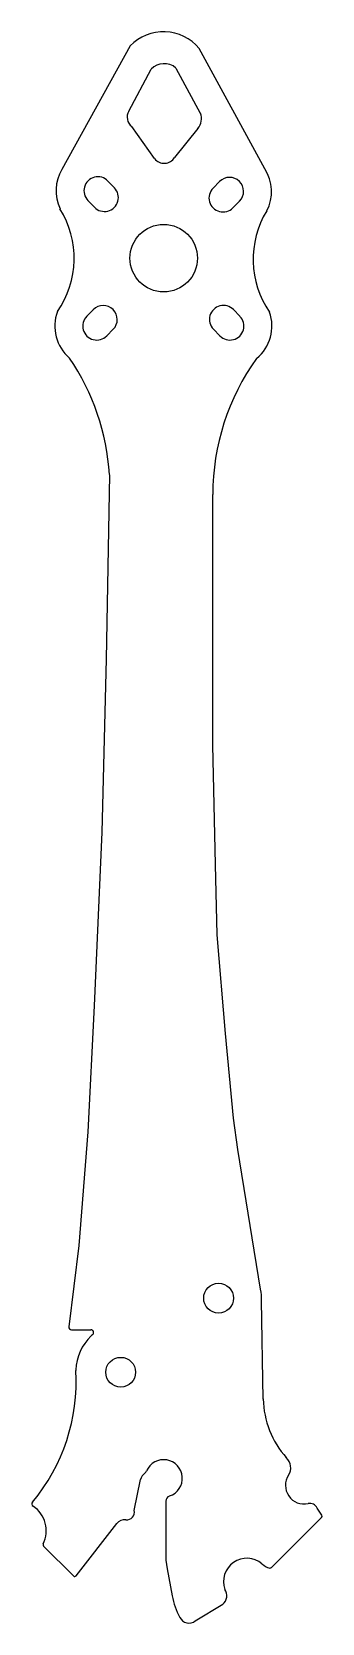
# Model space of a CAD drawing. Header units: millimetres. Extents: x -14 to 17, y -146 to 24.
import ezdxf

# ---------------------------------------------------------------- set-up
doc = ezdxf.new("R2010")
doc.units = ezdxf.units.MM

msp = doc.modelspace()

# ---------------------------------------------------------------- linework, layer by layer
for p, q in [((-3.59, 22.79), (-10.93, 9.51)), ((10.86, 9.59), (3.81, 22.5)), ((-3.74, 15.78), (-1.35, 20.27)), ((1.31, 20.4), (3.93, 15.57)), ((-0.97, 10.68), (-3.42, 14.12)), ((3.67, 13.93), (1.16, 10.81)), ((-5.98, 8.28), (-5.28, 7.56)), ((5.3, 7.51), (6, 8.22)), ((-7.43, 5.47), (-8.13, 6.18)), ((8.13, 6.12), (7.43, 5.41)), ((-8.25, -6.24), (-7.55, -5.53)), ((7.48, -5.52), (8.18, -6.24)), ((-5.41, -7.63), (-6.11, -8.34)), ((6.03, -8.33), (5.34, -7.62)), ((-5.81, -23.24), (-6.18, -43.02)), ((5.26, -52.27), (5.26, -25.36)), ((-6.18, -43.02), (-6.62, -61.61)), ((5.56, -65.05), (5.26, -52.27)), ((-6.62, -61.61), (-7.47, -80.23)), ((5.73, -72.62), (5.56, -65.05)), ((6.62, -83.2), (5.73, -72.62)), ((-7.47, -80.23), (-8.12, -93.74)), ((7.47, -92.27), (6.62, -83.2)), ((-8.12, -93.74), (-9.1, -105.96)), ((7.97, -95.66), (7.47, -92.27)), ((10.39, -110.64), (7.97, -95.66)), ((-9.1, -105.96), (-10.16, -114.66)), ((10.68, -122.42), (10.5, -111.84)), ((-9.87, -115), (-7.82, -115)), ((-7.63, -115.54), (-7.74, -115.62)), ((-3.15, -134.37), (-2.49, -131.06)), ((0.22, -133.4), (0.22, -139.72)), ((16.96, -134.88), (16.45, -134.14)), ((-9.38, -141.39), (-5.02, -135.79)), ((11.57, -140.5), (16.94, -135.14)), ((-12.88, -138.2), (-9.68, -141.41)), ((0.22, -139.72), (0.37, -140.64)), ((0.37, -140.64), (0.91, -143.53)), ((3.39, -146.24), (6.34, -144.45))]:
    msp.add_line(p, q)
for centre, radius in [((0, 0), 3.62), ((5.89, -111.6), 1.6), ((-4.61, -119.55), 1.6)]:
    msp.add_circle(centre, radius)
for centre, radius, start, end in [((-0.02, 19.29), 5, 40.0264, 135.5664), ((0.05, 18.93), 1.94, 49.4836, 136.2836), ((-2.66, 15.13), 1.26, 148.6194, 232.9894), ((2.42, 14.97), 1.63, -39.6863, 21.5237), ((0.05, 11.48), 1.3, -141.9951, -30.9251), ((-7.05, 7.23), 4.5, 149.5024, 205.3424), ((-7.05, 7.23), 1.5, 44.2911, 224.2911), ((7.07, 7.17), 1.5, -44.5739, 135.4261), ((7.07, 7.17), 4.5, -27.7919, 32.5781), ((-6.36, 6.51), 1.5, -135.7089, 44.2911), ((6.36, 6.46), 1.5, 135.4261, 315.4261), ((-19.6, 0), 10, -34.9486, 32.0214), ((19.59, -0.12), 10, 148.7055, 214.5055), ((-6.48, -6.58), 1.5, -44.5739, 135.4261), ((6.41, -6.57), 1.5, 44.2911, 224.2911), ((-7.18, -7.29), 4.5, 159.6574, 229.6574), ((-7.18, -7.29), 1.5, 135.4261, 315.4261), ((7.11, -7.29), 1.5, -135.7089, 44.2911), ((7.11, -7.29), 4.5, -50.5225, 19.4775), ((-30.77, -24.78), 25, 3.5502, 34.2302), ((30.26, -25.36), 25, 144.26, 180), ((5.72, -111.66), 4.78, -2.247, 12.323), ((-9.87, -114.7), 0.3, -186.9891, -90), ((-4.13, -119.5), 5.3, 493.8031, 537.6647), ((-7.82, -115.3), 0.3, -52.3249, 90), ((-7.25, -116.25), 0.8, -232.3249, -226.1969), ((-29.59, -120.55), 20.2, -39.7905, 3.3859), ((-8.63, -119.31), 0.8, -182.3353, -176.6141), ((20.42, -122.23), 9.74, -178.8913, -138.2713), ((0, -130.93), 2, -71.5073, 156.6425), ((12.18, -129.79), 1.45, -33.5438, 47.9562), ((-1.09, -131.51), 1.47, 128.9377, 162.2142), ((-2.39, -129.9), 0.6, 308.9377, 336.6425), ((15.06, -131.69), 2, 146.7135, 282.5935), ((0.82, -133.4), 0.6, 108.4927, 180), ((-13.84, -133.67), 0.3, -219.7905, -123.6253), ((-15.76, -136.56), 3.17, -26.3965, 56.3747), ((-3.99, -134.54), 0.85, -94.4757, 11.0543), ((15.67, -134.47), 0.85, 23.0204, 102.2104), ((16.8, -135), 0.2, 315, 394.1284), ((-4.23, -136.32), 0.953, 79.3004, 146.3004), ((-12.74, -138.06), 0.2, -206.3965, -135), ((8.91, -142.01), 2.5, 49.5321, 199.5321), ((-9.54, -141.27), 0.2, -135, -37.8794), ((11.88, -138.6), 2.02, -131.8296, -104.2791), ((11.43, -140.36), 0.2, 255.7209, 315), ((5.58, -143.53), 1.19, -50.651, 35.109), ((8.91, -142.01), 8.14, -169.2534, -151.8081), ((2.72, -145.38), 1.09, -154.5374, -51.9574)]:
    msp.add_arc(centre, radius, start, end)

doc.saveas('drawing.dxf')
